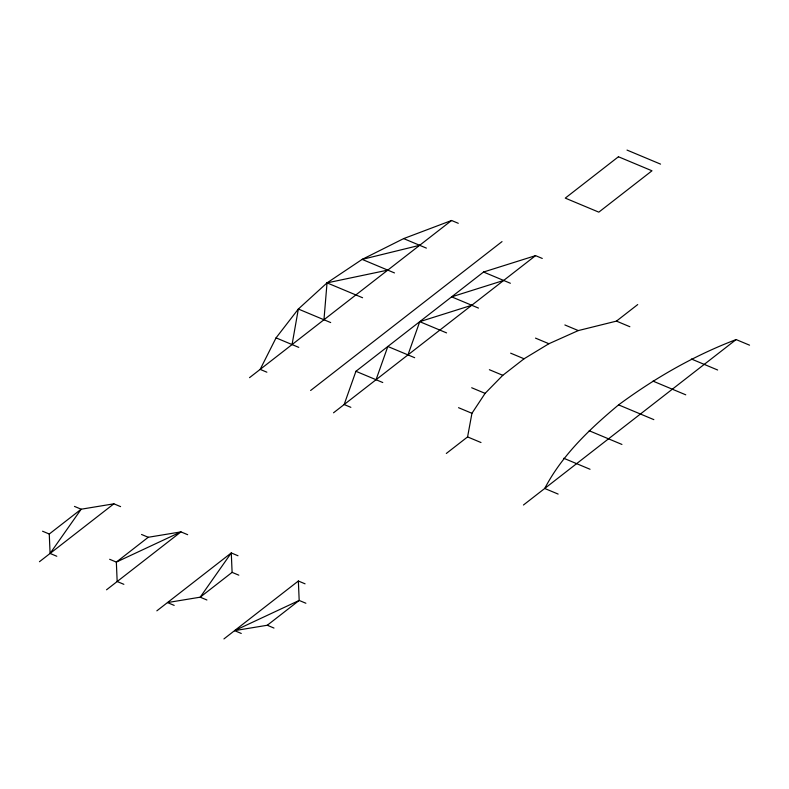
<?xml version="1.0" encoding="UTF-8"?>
<svg xmlns="http://www.w3.org/2000/svg" width="789" height="789" viewBox="0 0 789 789"><rect width="100%" height="100%" fill="white"/><g stroke="black" fill="none" stroke-linecap="round" stroke-linejoin="round"><path stroke-width="1.18" d="M323.963 319.752L327.041 282.876L362.141 259.394L403.652 238.603L451.574 220.486L458.281 223.297M292.068 344.566L298.341 309.032L327.041 282.876L387.774 270.124M446.318 453.458L467.581 436.919L471.94 413.298L485.107 393.366L502.79 375.317L524.064 358.778L548.907 343.728L578.278 330.581L616.456 321.113L637.719 304.564M542.27 258.447L535.563 255.636L483.539 272.027L355.928 371.294L344.152 404.53L350.868 407.341M376.057 379.716L387.833 346.479L414.669 357.703M407.962 354.902L419.738 321.665L471.763 305.264M330.68 322.563L298.341 309.032L276.051 337.87L260.163 369.39L266.869 372.191M749.55 345.178L736.137 339.566C693.995 355.573 654.801 378.128 618.586 404.875C589.896 428.822 562.222 454.957 544.726 488.47L558.139 494.082M56.788 556.255L50.082 553.444L81.168 509.211L113.882 503.816L120.599 506.627M249.531 377.655L451.574 220.486M50.082 553.444L49.263 534.025L81.168 509.211L74.462 506.4M39.45 561.719L113.882 503.816M310.619 390.496L502.021 241.602M187.674 534.695L180.967 531.885L148.243 537.279L116.348 562.093L117.166 581.523L123.873 584.324M333.52 412.805L535.563 255.636M106.535 589.797L180.967 531.885L116.348 562.093L109.641 559.283M156.843 610.844L231.276 552.941L237.992 555.752M206.905 599.995L200.199 597.184L231.276 552.941L232.104 572.37L200.199 597.184L167.475 602.579L174.182 605.38M223.928 638.922L298.36 581.01L305.067 583.821M241.266 633.449L234.56 630.648L267.284 625.253L299.179 600.439L298.36 581.01M523.452 505.009L736.137 339.566M234.56 630.648L299.179 600.439L305.885 603.25M503.668 280.45L451.633 296.851L478.469 308.075M419.669 245.3L362.141 259.394L394.48 272.925M627.018 150.078L660.561 164.122M616.456 321.113L629.869 326.725M403.652 238.603L426.385 248.111M483.539 272.027L510.375 283.261M691.351 358.995L717.645 370.002M564.865 324.96L578.278 330.581M653.006 381.117L685.749 394.816M535.494 338.116L548.907 343.728M510.641 353.166L524.064 358.778M327.041 282.876L362.575 297.739M419.738 321.665L446.564 332.889M618.586 404.875L653.844 419.63M489.377 369.706L502.79 375.317M589.205 430.745L621.939 444.444M471.694 387.754L485.107 393.366M458.527 407.686L471.94 413.298M276.051 337.87L298.775 347.377M355.928 371.294L382.764 382.527M563.75 458.261L590.044 469.268M467.581 436.919L480.994 442.53M141.537 534.469L148.243 537.279M232.104 572.37L238.811 575.171M42.557 531.214L49.263 534.025M267.284 625.253L273.99 628.064M618.438 156.755L565.269 198.118L598.812 212.152L651.98 170.789L618.438 156.755"/></g></svg>
